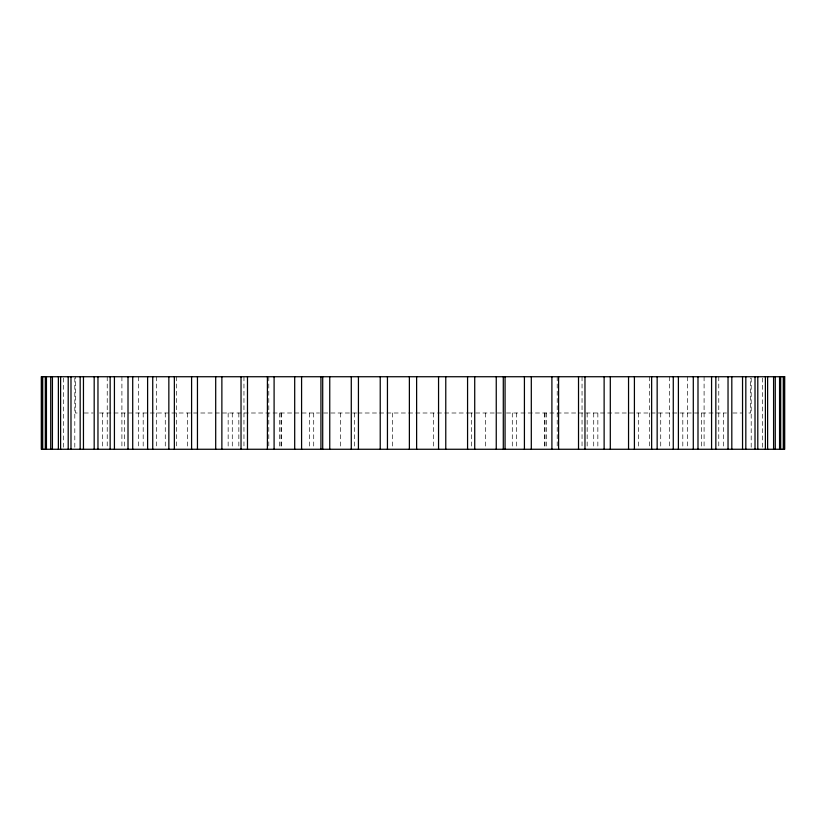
<?xml version="1.0" encoding="UTF-8"?>
<svg xmlns="http://www.w3.org/2000/svg" width="826" height="826" viewBox="0 0 826 826"><rect width="100%" height="100%" fill="white"/><g stroke="black" fill="none" stroke-linecap="round" stroke-linejoin="round"><path stroke-width="0.62" stroke-dasharray="4.13 3.1" d="M77.117 413L75.455 413L75.455 376.739M84.2 413L93.152 413M99.533 413L319.528 413M323.606 413L357.565 413M357.895 413L468.105 413M468.435 413L502.394 413M506.472 413L726.467 413M732.848 413L741.8 413M748.883 413L750.545 413L750.545 377.988M762.398 378.009L762.398 447.991M751.195 378.009L751.195 447.991M723.431 413L723.431 448.012M718.775 376.739L718.775 447.991M704.093 376.739L704.093 447.991M701.346 413L701.346 448.012M687.624 376.739L687.624 447.991M682.813 413L682.813 448.012M669.452 376.739L669.452 447.991M660.728 413L660.728 448.012M649.68 376.739L649.68 447.991M638.446 413L638.446 448.012M597.848 413L597.848 448.012M593.729 413L593.718 448.012M587.162 413L587.162 448.012M582.041 376.739L582.041 447.991M557.209 376.739L557.209 447.991M546.554 413L546.554 448.012M545.005 413L545.005 448.012M544.334 413L544.334 448.012M516.58 413L516.57 448.012M512.285 413L512.285 448.012M485.564 413L485.564 448.012M471.677 413L471.677 448.012M433.309 413L433.309 448.012M392.691 413L392.691 448.012M354.323 413L354.323 448.012M340.436 413L340.436 448.012M313.715 413L313.715 448.012M309.42 413L309.43 448.012M281.666 413L281.666 448.012M280.995 413L280.995 448.012M279.446 413L279.446 448.012M268.791 376.739L268.791 447.991M243.959 376.739L243.959 447.991M238.838 413L238.838 448.012M232.271 413L232.282 448.012M228.152 413L228.152 448.012M187.554 413L187.554 448.012M176.32 376.739L176.32 447.991M165.272 413L165.272 448.012M156.548 376.739L156.548 447.991M143.187 413L143.187 448.012M138.376 376.739L138.376 447.991M124.654 413L124.654 448.012M121.907 376.739L121.907 447.991M107.225 376.739L107.225 447.991M102.569 413L102.569 448.012M74.805 378.009L74.805 447.991M63.602 378.009L63.602 447.991"/><path stroke-width="1.24" d="M783.843 376.739L783.843 449.261M783.275 376.739L783.275 449.261M780.694 376.739L780.694 449.261M779.558 376.739L779.558 449.261M775.273 376.739L775.273 449.261M773.58 376.739L773.58 449.261M767.622 376.739L767.622 449.261M765.392 376.739L765.392 449.261M757.793 376.739L757.793 449.261M755.016 376.739L755.016 449.261M745.826 376.739L745.826 449.261M742.543 376.739L742.543 449.261M731.815 376.739L731.815 449.261M728.036 376.739L728.036 449.261M715.843 376.739L715.843 449.261M711.578 376.739L711.578 449.261M697.991 376.739L697.991 449.261M693.293 376.739L693.293 449.261M678.394 376.739L678.394 449.261M673.273 376.739L673.273 449.261M657.155 376.739L657.155 449.261M651.642 376.739L651.642 449.261M634.409 376.739L634.409 449.261M628.545 376.739L628.545 449.261M610.3 376.739L610.3 449.261M604.126 376.739L604.126 449.261M584.973 376.739L584.973 449.261M578.52 376.739L578.52 449.261M558.593 376.739L558.593 449.261M551.902 376.739L551.902 449.261M531.304 376.739L531.304 449.261M524.417 376.739L524.417 449.261M505.068 376.739L505.058 449.261M503.292 376.739L503.292 449.261M496.25 376.739L496.25 449.261M474.723 376.739L474.723 449.261M467.568 376.739L467.568 449.261M445.772 376.739L445.772 449.261M438.554 376.739L438.554 449.261M416.624 376.739L416.624 449.261M409.376 376.739L409.376 449.261M387.446 376.739L387.446 449.261M380.228 376.739L380.228 449.261M358.432 376.739L358.432 449.261M351.277 376.739L351.277 449.261M329.75 376.739L329.75 449.261M322.708 376.739L322.708 449.261M320.942 376.739L320.932 449.261M301.583 376.739L301.583 449.261M294.696 376.739L294.696 449.261M274.098 376.739L274.098 449.261M267.407 376.739L267.407 449.261M247.48 376.739L247.48 449.261M241.027 376.739L241.027 449.261M221.874 376.739L221.874 449.261M215.7 376.739L215.7 449.261M197.455 376.739L197.455 449.261M191.591 376.739L191.591 449.261M174.358 376.739L174.358 449.261M168.845 376.739L168.845 449.261M152.727 376.739L152.727 449.261M147.606 376.739L147.606 449.261M132.707 376.739L132.707 449.261M128.009 376.739L128.009 449.261M114.422 376.739L114.422 449.261M110.157 376.739L110.157 449.261M97.964 376.739L97.964 449.261M94.185 376.739L94.185 449.261M83.457 376.739L83.457 449.261M80.174 376.739L80.174 449.261M70.984 376.739L70.984 449.261M68.207 376.739L68.207 449.261M60.608 376.739L60.608 449.261M58.378 376.739L58.378 449.261M52.42 376.739L52.42 449.261M50.727 376.739L50.727 449.261M46.442 376.739L46.442 449.261M45.306 376.739L45.306 449.261M42.725 376.739L42.725 449.261M42.157 376.739L42.157 449.261M784.7 376.739L41.3 376.739L41.3 449.261L784.7 449.261L784.7 376.739"/></g></svg>
